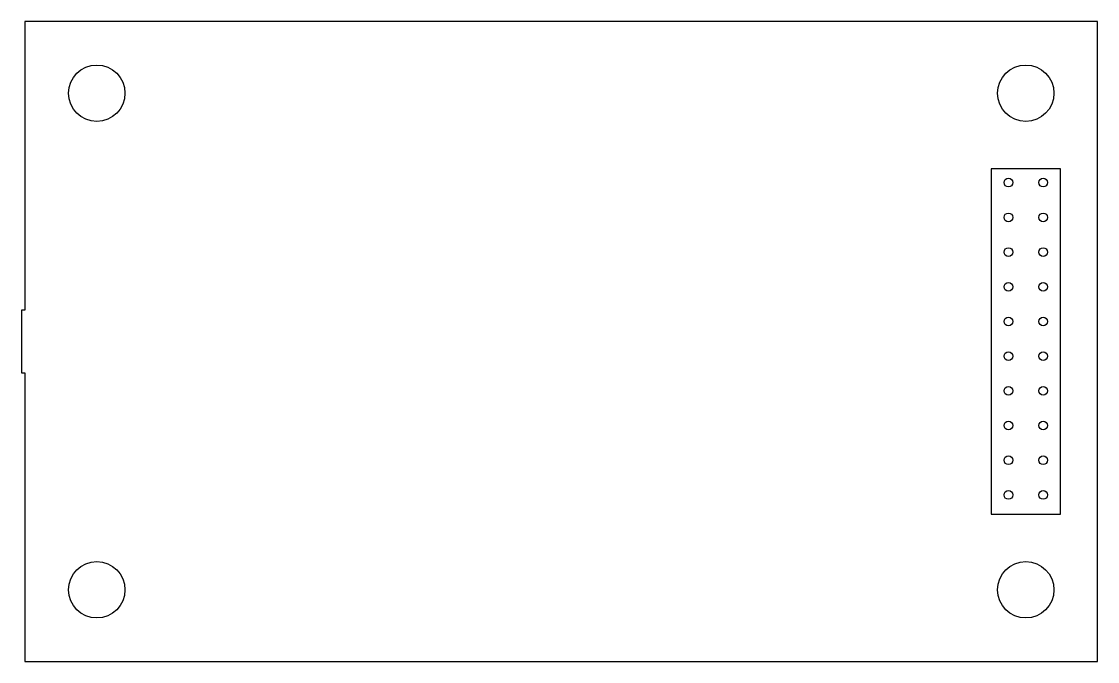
# Model space of a CAD drawing. Header units: millimetres. Extents: x -0.2 to 61.8, y -36.9 to 0.
import ezdxf

# ---------------------------------------------------------------- set-up
doc = ezdxf.new("R2010")
doc.units = ezdxf.units.MM
doc.layers.get('0').update_dxf_attribs({"linetype": 'CONTINUOUS'})

msp = doc.modelspace()

# ---------------------------------------------------------------- linework, layer by layer
for points in [[(61.8, 0), (9, 0), (0, 0), (0, -7.968), (0, -16.64), (-0.2, -16.64), (-0.2, -20.24), (0, -20.24), (0, -28.912), (0, -36.88), (9, -36.88), (61.8, -36.88)], [(55.665, -28.395), (59.665, -28.395), (59.665, -8.485), (55.665, -8.485)]]:
    msp.add_lwpolyline(points, close=True)
for centre, radius in [((4.135, -4.135), 1.625), ((57.665, -4.135), 1.625), ((56.665, -9.285), 0.25), ((56.665, -9.285), 0.25), ((58.665, -9.285), 0.25), ((58.665, -9.285), 0.25), ((56.665, -11.285), 0.25), ((56.665, -11.285), 0.25), ((58.665, -11.285), 0.25), ((58.665, -11.285), 0.25), ((56.665, -13.285), 0.25), ((56.665, -13.285), 0.25), ((58.665, -13.285), 0.25), ((58.665, -13.285), 0.25), ((56.665, -15.285), 0.25), ((56.665, -15.285), 0.25), ((58.665, -15.285), 0.25), ((58.665, -15.285), 0.25), ((56.665, -17.285), 0.25), ((56.665, -17.285), 0.25), ((58.665, -17.285), 0.25), ((58.665, -17.285), 0.25), ((56.665, -19.285), 0.25), ((56.665, -19.285), 0.25), ((58.665, -19.285), 0.25), ((58.665, -19.285), 0.25), ((56.665, -21.285), 0.25), ((56.665, -21.285), 0.25), ((58.665, -21.285), 0.25), ((58.665, -21.285), 0.25), ((56.665, -23.285), 0.25), ((56.665, -23.285), 0.25), ((58.665, -23.285), 0.25), ((58.665, -23.285), 0.25), ((56.665, -25.285), 0.25), ((56.665, -25.285), 0.25), ((58.665, -25.285), 0.25), ((58.665, -25.285), 0.25), ((56.665, -27.285), 0.25), ((56.665, -27.285), 0.25), ((58.665, -27.285), 0.25), ((58.665, -27.285), 0.25), ((4.135, -32.745), 1.625), ((57.665, -32.745), 1.625)]:
    msp.add_circle(centre, radius)

doc.saveas('drawing.dxf')
